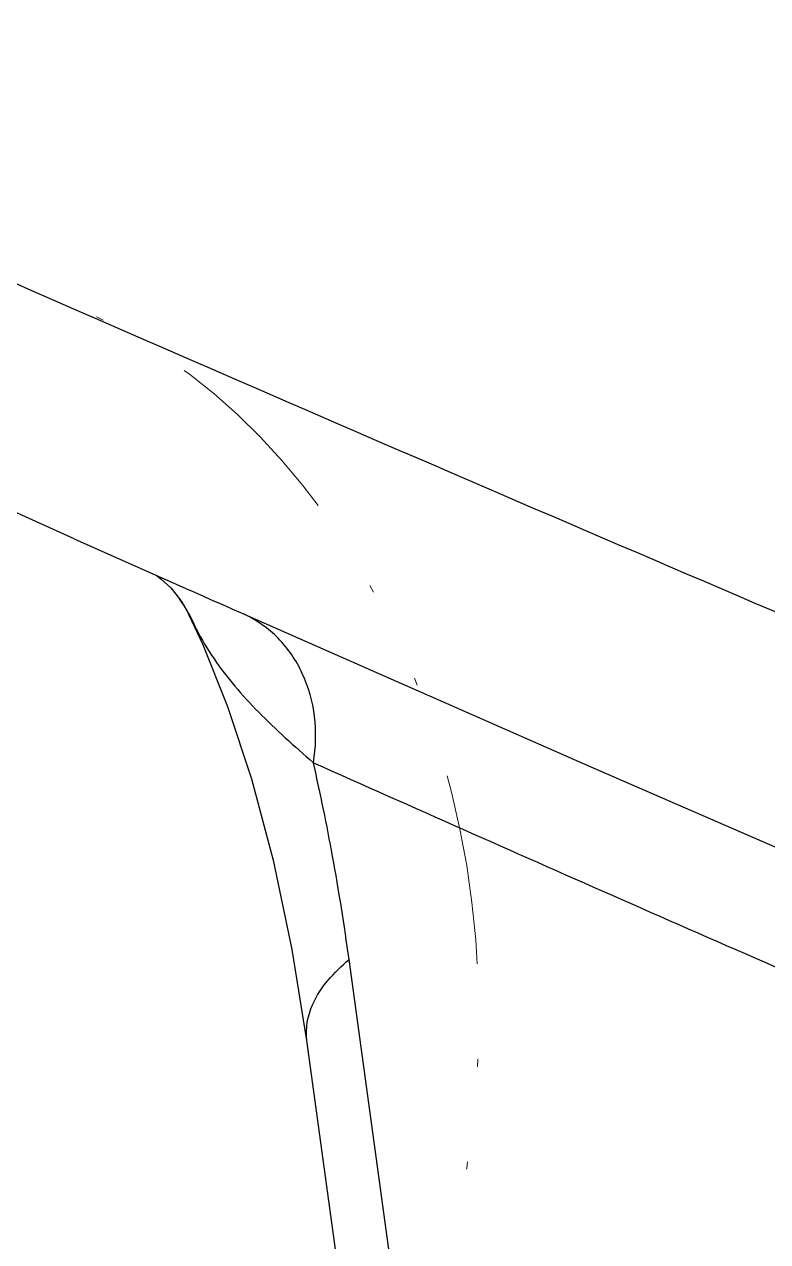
# Model space of a CAD drawing. Header units: millimetres. Extents: x -2947 to 97, y -3022 to 322.
# Drawn here: x -1604.45 to -1594.57, y -2127.1 to -2110.9 of the extents above; entities that cross this region are included whole.
import ezdxf

# ---------------------------------------------------------------- set-up
doc = ezdxf.new("R2010")
doc.units = ezdxf.units.MM
doc.linetypes.add('DIVIDE', pattern=[31.75, 12.7, -6.35, 0, -6.35, 0, -6.35])
doc.layers.get('0').update_dxf_attribs({"linetype": 'CONTINUOUS'})
doc.layers.add('hatch', color=56, linetype='CONTINUOUS', lineweight=9)

msp = doc.modelspace()

# ---------------------------------------------------------------- linework, layer by layer
at = {"color": 7}
for p, q in [((-1603.790559078207, -2117.743706157566), (-1610.417972160507, -2114.765066956866)), ((-1603.790559078207, -2117.743706157566), (-1602.306031136507, -2118.403773626766)), ((-1602.701521453807, -2118.227930299466), (-1602.637377387107, -2118.275278974565)), ((-1602.637377387107, -2118.275278974565), (-1602.506799819507, -2118.397928835466)), ((-1602.506799819507, -2118.397928835466), (-1602.387980922307, -2118.543444969266)), ((-1602.387560302107, -2118.544035634666), (-1602.387980922307, -2118.543444969266)), ((-1602.387605093907, -2118.544067560166), (-1602.348876213607, -2118.601515226066)), ((-1602.348876213607, -2118.601515226066), (-1602.295179526807, -2118.692789686866)), ((-1602.295179526807, -2118.692789686866), (-1602.263843584907, -2118.753932508066)), ((-1602.263858092007, -2118.753901406966), (-1602.085214234807, -2119.140791210166)), ((-1602.263601666007, -2118.754430381166), (-1602.169168045807, -2118.941207010166)), ((-1601.528373442608, -2118.747989123466), (-1599.841507035507, -2119.494100431166)), ((-1602.085214234807, -2119.140791210166), (-1601.750419722707, -2119.977090541066)), ((-1599.841507035507, -2119.494100431166), (-1596.917003350108, -2120.779326411965)), ((-1601.750419722707, -2119.977090541066), (-1601.433342867507, -2120.938813733166)), ((-1596.917003350108, -2120.779326411965), (-1589.868496973007, -2123.840612645766)), ((-1601.433342867507, -2120.938813733166), (-1601.144798531107, -2122.019013198766)), ((-1601.144798531107, -2122.019013198766), (-1600.894111388007, -2123.209206685966)), ((-1600.894111388007, -2123.209206685966), (-1600.700169753207, -2124.419355732965)), ((-1596.521196269607, -2149.675790705965), (-1600.134072414307, -2123.343102826366)), ((-1600.700167167407, -2124.419365663366), (-1597.084443669407, -2150.769352324765))]:
    msp.add_line(p, q, dxfattribs=at)
for centre, radius, start, end in [((-1604.000568388907, -2119.690899090966), 1.9790592005, 28.3462250341903, 35.41317382509378), ((-1603.988136358607, -2119.684175311366), 1.9649253983, 25.3242315072136, 28.3457919085078), ((-1603.967842712307, -2119.674615809766), 1.9424929537, 22.18316209919317, 25.32539830589027)]:
    msp.add_arc(centre, radius, start, end, dxfattribs=at)
for points, start_tangent, end_tangent in [([(-1591.798405143807, -2119.851932169366), (-1599.008448097107, -2116.765500844266), (-1605.863124062107, -2113.781711368166), (-1612.374082620007, -2110.898455869566)], (-0.9204652802078663, 0.3908243440880492), (-0.9130294857254394, 0.4078935623369652)), ([(-1548.718652169008, -2113.559308051866), (-1560.924877529907, -2121.905385374266), (-1572.867516086707, -2130.591645428965), (-1584.753707372507, -2139.832366678966), (-1596.521196269607, -2149.675790705965)], (-0.8331824244851396, -0.5529982346527561), (-0.7545293355913171, -0.6562663192120449)), ([(-1602.306035872607, -2118.403784298966), (-1601.994104974807, -2118.541787823966), (-1601.528373442608, -2118.747989123466)], (0.9140364087662091, -0.4056321528796401), (0.9140976389750105, -0.4054941509076443)), ([(-1600.608686996907, -2120.723384307166), (-1600.594234037608, -2120.106698764266), (-1600.756110274707, -2119.535677843266), (-1601.078186939008, -2119.067216025466), (-1601.528373464007, -2118.747989170066)], (0.1650792484178618, 0.9862803058673503), (-0.906752566664779, 0.4216631153501993)), ([(-1602.169168045807, -2118.941207010166), (-1601.930585775807, -2119.341541809365), (-1601.654049956107, -2119.704354541066), (-1601.335651815607, -2120.050914195866), (-1600.983512075107, -2120.390282031166), (-1600.608684403808, -2120.723386904266)], (0.4660335134429858, -0.8847670678477958), (0.7582247568342859, -0.651993265397418)), ([(-1600.134072414307, -2123.343102826366), (-1600.353218029907, -2121.968604391566), (-1600.608684246407, -2120.723385535666)], (-0.1359341523922911, 0.9907178741767958), (-0.2230095889362101, 0.974816251014776)), ([(-1600.608684246407, -2120.723385535666), (-1596.632356683607, -2122.487835377866), (-1592.587751934407, -2124.256482857566), (-1588.474818761407, -2126.029635618665)], (0.9129165169434078, -0.4081463378396487), (0.9192933773886027, -0.393572974541515)), ([(-1600.697630560607, -2124.419073227165), (-1600.619769990908, -2123.943779148066), (-1600.134070352108, -2123.343103012866)], (-0.1105758463187357, 0.993867688483178), (0.7582845621427052, 0.6519237093525942))]:
    msp.add_spline(points, degree=3, dxfattribs=dict(at, start_tangent=start_tangent, end_tangent=end_tangent))
at = {"layer": 'hatch', "color": 4, "linetype": 'DIVIDE', "ltscale": 0.2}
msp.add_ellipse((-1606.406413546147, -2124.104816699695), major_axis=(0, -10), ratio=0.8, dxfattribs=at)

doc.saveas('drawing.dxf')
